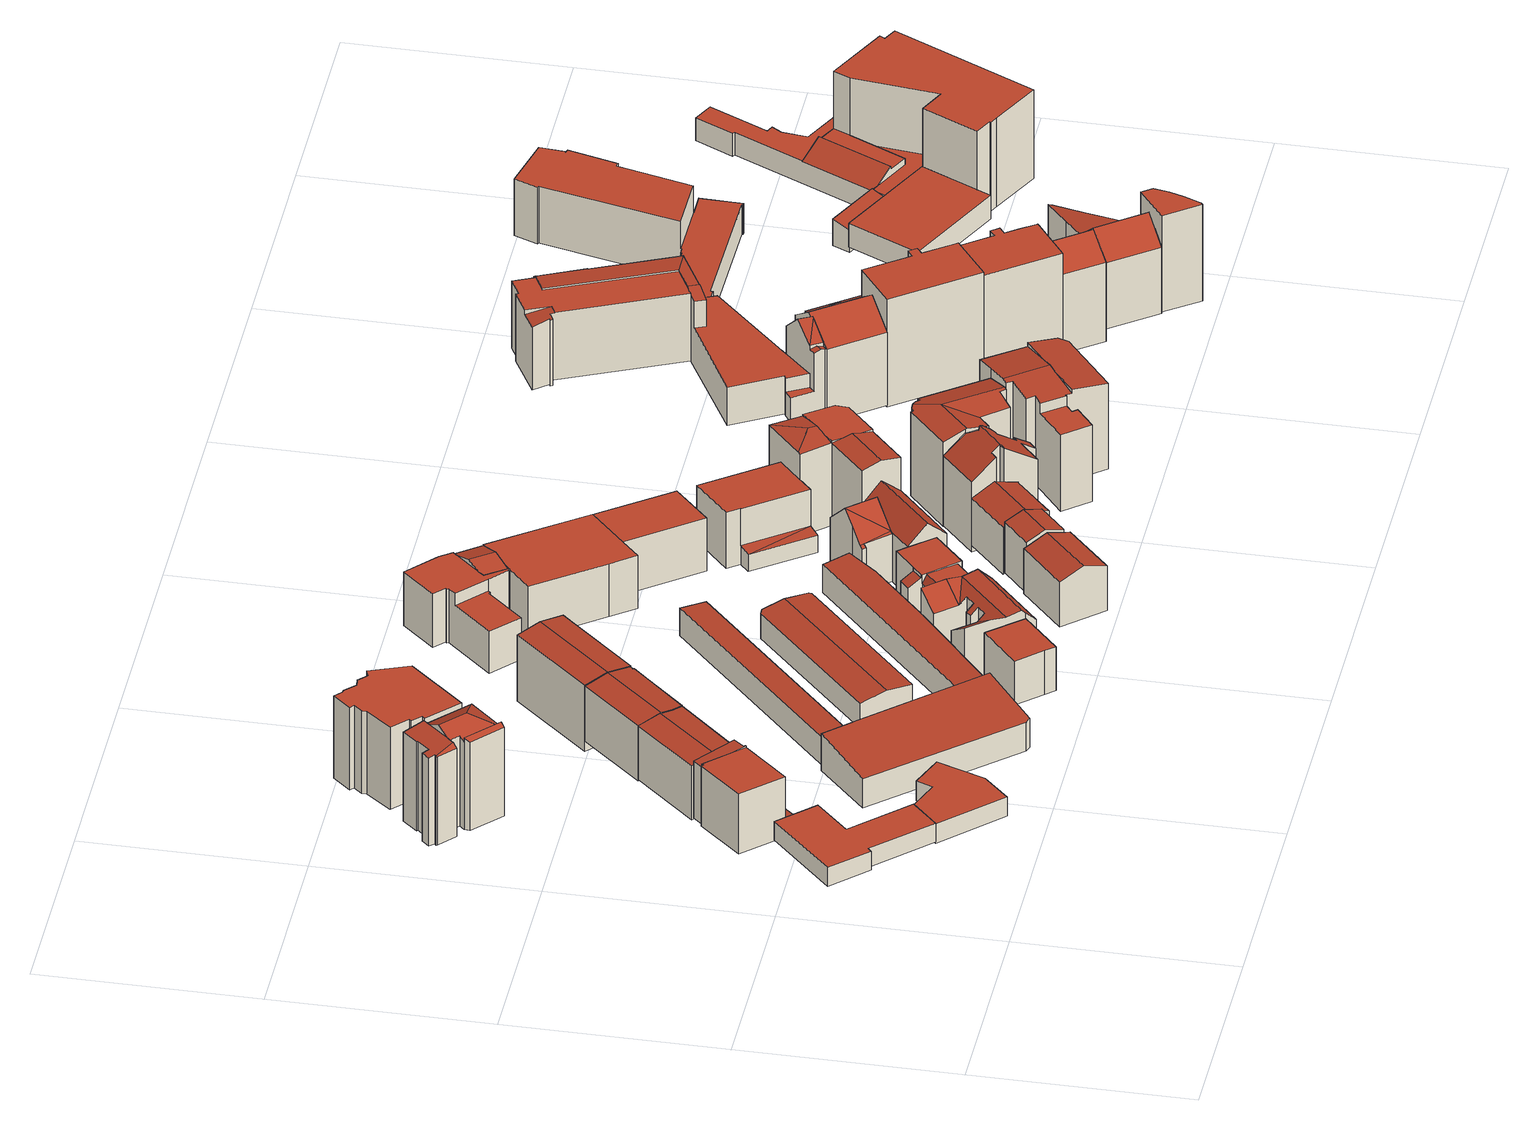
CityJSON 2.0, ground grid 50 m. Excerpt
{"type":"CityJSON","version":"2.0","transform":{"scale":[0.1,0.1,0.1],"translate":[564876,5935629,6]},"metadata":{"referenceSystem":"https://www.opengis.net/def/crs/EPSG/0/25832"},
"CityObjects":{
"building1":{"type":"Building","attributes":{"Gemeindeschluessel":"02000000","Geometrietyp2DReferenz":"3000","function":"51009_1610","roofType":"1000","measuredHeight":4.75},"geometry":[{"type":"MultiSurface","lod":"2","boundaries":[[[0,1,2,3]],[[3,2,4,5]],[[6,7,8,9]],[[10,11,12,13]],[[12,11,14,8,7,4,2,1]],[[0,3,5,6,9,15,10,13]],[[0,13,12,1]],[[10,15,14,11]],[[15,9,8,14]],[[6,5,4,7]]],"semantics":{"surfaces":[{"type":"WallSurface"},{"type":"RoofSurface"},{"type":"GroundSurface"}],"values":[0,0,0,0,1,2,0,0,0,0]}}]},
"building2":{"type":"Building","attributes":{"Gemeindeschluessel":"02000000","Geometrietyp2DReferenz":"3000","function":"31001_2130","roofType":"1000","measuredHeight":4.95,"storeysAboveGround":1},"geometry":[{"type":"MultiSurface","lod":"2","boundaries":[[[16,17,18,19]],[[20,21,22,23]],[[18,17,22,21,24,25,26]],[[16,19,27,28,29,20,23]],[[29,28,25,24]],[[16,23,22,17]],[[20,29,24,21]],[[27,19,18,26]],[[28,27,26,25]]],"semantics":{"surfaces":[{"type":"WallSurface"},{"type":"RoofSurface"},{"type":"GroundSurface"}],"values":[0,0,1,2,0,0,0,0,0]}}]},
"building3":{"type":"Building","attributes":{"Gemeindeschluessel":"02000000","Geometrietyp2DReferenz":"3000","function":"31001_1020","roofType":"1000","measuredHeight":15.68,"storeysAboveGround":5},"geometry":[{"type":"MultiSurface","lod":"2","boundaries":[[[30,31,32,33,34,35,36]],[[37,38,39,40]],[[41,38,37]],[[32,42,43,44,45,46,47]],[[39,48,49,50]],[[51,36,35,52]],[[52,35,34,53]],[[47,33,32]],[[50,40,39]],[[54,46,45,55]],[[55,45,44,56]],[[31,42,32]],[[57,51,52,53,54,55,56,58]],[[57,58,48,39,38,41]],[[58,56,44,43,49,48]],[[51,57,41,37,30,36]],[[37,40,50,49,43,42,31,30]],[[54,53,34,33,47,46]]],"semantics":{"surfaces":[{"type":"RoofSurface"},{"type":"WallSurface"},{"type":"GroundSurface"}],"values":[0,0,0,0,0,1,1,1,1,1,1,1,2,1,1,1,1,1]}}]},
"building4":{"type":"Building","attributes":{"Gemeindeschluessel":"02000000","Geometrietyp2DReferenz":"3000","function":"31001_1120","roofType":"3200","measuredHeight":24.93,"storeysAboveGround":5},"geometry":[{"type":"MultiSurface","lod":"2","boundaries":[[[59,60,61,62,63]],[[64,65,66,67,68,69,70,71]],[[72,73,74,75]],[[68,76,77,78,69]],[[67,76,68]],[[79,80,81,82]],[[83,84,85,86]],[[86,85,87,88]],[[88,87,89,90]],[[90,89,91,92]],[[77,93,78]],[[70,94,71]],[[95,60,59,96]],[[96,59,63,97]],[[98,65,64,99]],[[65,74,73,66]],[[100,101,98,99,102,95,96,97,79,82,83,86,88,90,92,103]],[[100,103,76,67,66,73,72]],[[101,100,72,75]],[[98,101,75,74,65]],[[70,69,78]],[[95,102,94,61,60]],[[102,99,64,71,94]],[[103,92,91,93,77,76]],[[79,97,63,62,80]],[[84,83,82,81]],[[84,81,80,62,61,94,70,78,93,91,89,87,85]]],"semantics":{"surfaces":[{"type":"RoofSurface"},{"type":"WallSurface"},{"type":"GroundSurface"}],"values":[0,0,0,0,0,1,1,1,1,1,1,1,1,1,1,1,2,1,1,1,1,1,1,1,1,1,0]}}]},
"building5":{"type":"Building","attributes":{"Gemeindeschluessel":"02000000","Geometrietyp2DReferenz":"3000","function":"31001_1120","roofType":"3100","measuredHeight":14.58,"storeysAboveGround":5},"geometry":[{"type":"MultiSurface","lod":"2","boundaries":[[[104,105,106,107,108]],[[109,108,107,110]],[[111,104,108,109]],[[112,113,114,115]],[[112,115,111,109,110,116,117]],[[113,112,117,118]],[[118,117,116,119]],[[111,115,114,105,104]],[[116,110,107,106,119]],[[118,119,106,105,114,113]]],"semantics":{"surfaces":[{"type":"RoofSurface"},{"type":"WallSurface"},{"type":"GroundSurface"}],"values":[0,1,1,1,2,1,1,1,1,0]}}]},
"building6":{"type":"Building","attributes":{"Gemeindeschluessel":"02000000","Geometrietyp2DReferenz":"3000","function":"31001_2010","roofType":"1000","measuredHeight":9.36,"storeysAboveGround":3},"geometry":[{"type":"MultiSurface","lod":"2","boundaries":[[[120,121,122,123]],[[123,122,124,125]],[[125,124,126,127]],[[128,129,130,126,124,122,121]],[[131,132,120,123,125,127,133]],[[133,127,126,130]],[[120,132,128,121]],[[132,131,129,128]],[[131,133,130,129]]],"semantics":{"surfaces":[{"type":"WallSurface"},{"type":"RoofSurface"},{"type":"GroundSurface"}],"values":[0,0,0,1,2,0,0,0,0]}}]},
"building7":{"type":"Building","attributes":{"Gemeindeschluessel":"02000000","Geometrietyp2DReferenz":"3000","function":"31001_1120","roofType":"1000","measuredHeight":20.97,"storeysAboveGround":5},"geometry":[{"type":"MultiSurface","lod":"2","boundaries":[[[134,135,136,137]],[[137,136,138,139]],[[139,138,140,141]],[[141,140,142,143]],[[144,145,146,147]],[[147,146,148,149]],[[149,148,150,151]],[[151,150,152,153]],[[154,155,156,157]],[[157,156,158,159]],[[159,158,160,161]],[[161,160,162,163]],[[163,162,164,165]],[[165,164,135,134]],[[143,142,166,167]],[[168,152,150,148,146,145,166,142,140,138,136,135,164,162,160,158,156,155]],[[144,147,149,151,153,169,154,157,159,161,163,165,134,137,139,141,143,167]],[[154,169,168,155]],[[169,153,152,168]],[[144,167,166,145]]],"semantics":{"surfaces":[{"type":"WallSurface"},{"type":"RoofSurface"},{"type":"GroundSurface"}],"values":[0,0,0,0,0,0,0,0,0,0,0,0,0,0,0,1,2,0,0,0]}}]},
"building8":{"type":"Building","attributes":{"Gemeindeschluessel":"02000000","Geometrietyp2DReferenz":"3000","function":"31001_1120","roofType":"3100","measuredHeight":15,"storeysAboveGround":5},"geometry":[{"type":"MultiSurface","lod":"2","boundaries":[[[170,171,172,173]],[[174,175,176,177]],[[178,179,180,181]],[[182,183,170,173,184,185,174,177,186]],[[181,180,183,182,187]],[[187,182,186,188]],[[186,177,176,179,178,188]],[[174,185,189,190,175]],[[171,170,183,180]],[[184,173,172,191,192]],[[189,185,184,192]],[[187,188,178,181]],[[191,172,171,180,179,176,175,190]],[[191,190,189,192]]],"semantics":{"surfaces":[{"type":"WallSurface"},{"type":"GroundSurface"},{"type":"RoofSurface"}],"values":[0,0,0,1,0,0,0,0,0,0,0,2,2,2]}}]},
"building9":{"type":"Building","attributes":{"Gemeindeschluessel":"02000000","Geometrietyp2DReferenz":"3000","function":"31001_2010","roofType":"1000","measuredHeight":7.05,"storeysAboveGround":2},"geometry":[{"type":"MultiSurface","lod":"2","boundaries":[[[125,193,194,195]],[[195,194,196,197]],[[127,198,193,125]],[[197,196,198,127]],[[197,127,125,195]],[[198,196,194,193]]],"semantics":{"surfaces":[{"type":"WallSurface"},{"type":"GroundSurface"},{"type":"RoofSurface"}],"values":[0,0,0,0,1,2]}}]},
"building10":{"type":"Building","attributes":{"Gemeindeschluessel":"02000000","Geometrietyp2DReferenz":"3000","function":"31001_1120","roofType":"1000","measuredHeight":11.25,"storeysAboveGround":2},"geometry":[{"type":"MultiSurface","lod":"2","boundaries":[[[199,200,201,202]],[[202,201,203,204]],[[204,203,205,206]],[[206,205,207,208]],[[200,199,208,207]],[[208,199,202,204,206]],[[200,207,205,203,201]]],"semantics":{"surfaces":[{"type":"WallSurface"},{"type":"GroundSurface"},{"type":"RoofSurface"}],"values":[0,0,0,0,0,1,2]}}]},
"building11":{"type":"Building","attributes":{"Gemeindeschluessel":"02000000","Geometrietyp2DReferenz":"3000","function":"31001_2310","roofType":"3100","measuredHeight":17.8,"storeysAboveGround":5},"geometry":[{"type":"MultiSurface","lod":"2","boundaries":[[[209,210,211,212,213,214]],[[215,209,214]],[[216,217,218,219,220]],[[213,221,222,214]],[[220,213,212,216]],[[223,211,210,224]],[[219,225,221,213,220]],[[226,218,217,227]],[[228,215,214,222,229,230,231]],[[228,231,232,226,227,223,224]],[[226,232,233,234,225,219,218]],[[228,224,210,209,215]],[[223,227,217,216,212,211]],[[233,232,231,230]],[[229,222,221,225,234]],[[229,234,233,230]]],"semantics":{"surfaces":[{"type":"RoofSurface"},{"type":"WallSurface"},{"type":"GroundSurface"}],"values":[0,0,0,1,1,1,1,1,1,2,1,1,1,1,0,0]}}]},
"building12":{"type":"Building","attributes":{"Gemeindeschluessel":"02000000","Geometrietyp2DReferenz":"3000","function":"31001_2010","roofType":"3100","measuredHeight":7.21,"storeysAboveGround":2},"geometry":[{"type":"MultiSurface","lod":"2","boundaries":[[[235,236,237,238,239]],[[240,241,242,236,235]],[[243,239,238,244]],[[244,238,237,245]],[[246,242,241,247]],[[247,241,240,248]],[[248,240,235,239,243]],[[245,237,236,242,246]],[[245,246,247,248,243,244]]],"semantics":{"surfaces":[{"type":"RoofSurface"},{"type":"WallSurface"},{"type":"GroundSurface"}],"values":[0,0,1,1,1,1,1,1,2]}}]},
"building13":{"type":"Building","attributes":{"Gemeindeschluessel":"02000000","Geometrietyp2DReferenz":"3000","function":"31001_1010","roofType":"3100","measuredHeight":14.69,"storeysAboveGround":4},"geometry":[{"type":"MultiSurface","lod":"2","boundaries":[[[249,250,251,252]],[[253,250,249]],[[254,255,256,257]],[[258,259,257,256]],[[260,252,251,261]],[[262,263,264,265]],[[266,255,254,267]],[[268,269,270,271]],[[271,270,272,273]],[[273,272,274,275]],[[265,264,276,253,249,252,260]],[[277,278,267,254,257,259,279,280]],[[262,265,260,261,281,268,271,273,275,282,266,267,278]],[[279,259,258,283,274,272,270,269,284,250,253]],[[280,279,253,276]],[[277,280,276,264,263]],[[281,261,251,250,284]],[[277,263,262,278]],[[266,282,283,258,256,255]],[[274,283,282,275]],[[284,269,268,281]]],"semantics":{"surfaces":[{"type":"RoofSurface"},{"type":"WallSurface"},{"type":"GroundSurface"}],"values":[0,0,0,0,1,1,1,1,1,1,1,1,2,0,0,0,1,1,1,1,1]}}]},
"building14":{"type":"Building","attributes":{"Gemeindeschluessel":"02000000","Geometrietyp2DReferenz":"3000","function":"31001_2010","roofType":"1000","measuredHeight":7.88,"storeysAboveGround":2},"geometry":[{"type":"MultiSurface","lod":"2","boundaries":[[[285,286,287,288]],[[288,287,289,290]],[[291,292,293,294]],[[294,293,286,285]],[[295,296,292,291]],[[290,289,296,295]],[[290,295,291,294,285,288]],[[296,289,287,286,293,292]]],"semantics":{"surfaces":[{"type":"WallSurface"},{"type":"GroundSurface"},{"type":"RoofSurface"}],"values":[0,0,0,0,0,0,1,2]}}]},
"building15":{"type":"Building","attributes":{"Gemeindeschluessel":"02000000","Geometrietyp2DReferenz":"3000","function":"31001_1010","roofType":"3100","measuredHeight":13.44,"storeysAboveGround":3},"geometry":[{"type":"MultiSurface","lod":"2","boundaries":[[[297,298,299,300]],[[301,302,303,304]],[[305,306,301,304,297,300]],[[307,298,297,304,303]],[[308,309,306,305,310]],[[310,305,300,299]],[[302,301,306,309]],[[310,299,298,307,308]],[[302,309,308,307,303]]],"semantics":{"surfaces":[{"type":"WallSurface"},{"type":"GroundSurface"},{"type":"RoofSurface"}],"values":[0,0,1,0,0,0,0,2,2]}}]},
"building16":{"type":"Building","attributes":{"Gemeindeschluessel":"02000000","Geometrietyp2DReferenz":"3000","function":"31001_1120","roofType":"1000","measuredHeight":11.49,"storeysAboveGround":2},"geometry":[{"type":"MultiSurface","lod":"2","boundaries":[[[311,312,313,314]],[[315,316,312,311]],[[317,318,319,320]],[[321,322,316,315]],[[323,320,319,324]],[[317,325,326,318]],[[327,328,329,330]],[[330,329,331,332]],[[333,334,335,323,324,336,327,330,332]],[[334,333,321,315,311,314]],[[337,322,321,333,332,331]],[[338,313,312,316,322,337]],[[328,327,336,326]],[[323,335,338,325,317,320]],[[336,324,319,318,326]],[[335,334,314,313,338]],[[328,326,325,338,337,331,329]]],"semantics":{"surfaces":[{"type":"RoofSurface"},{"type":"WallSurface"},{"type":"GroundSurface"}],"values":[0,0,0,0,1,1,1,1,2,1,1,1,1,1,1,1,0]}}]},
"building17":{"type":"Building","attributes":{"Gemeindeschluessel":"02000000","Geometrietyp2DReferenz":"3000","function":"31001_1120","roofType":"1000","measuredHeight":14.83,"storeysAboveGround":3},"geometry":[{"type":"MultiSurface","lod":"2","boundaries":[[[339,340,341,342,343,344]],[[345,341,340,346]],[[346,340,339,347]],[[347,339,344,348]],[[349,350,351,352]],[[352,351,353,354]],[[342,355,356,343]],[[357,358,359]],[[360,361,362]],[[362,361,363,364]],[[365,366,367,368]],[[368,367,369,370]],[[371,372,373,364,363,366,365]],[[374,345,346,347,348,349,352,354,375,376,377,371,365,368,370]],[[353,351,350,356,355,378,369,367,366,363,361,360,359,358,379,380,381]],[[372,371,377,379,358,357]],[[359,360,382]],[[380,379,377,376]],[[381,380,376,375]],[[369,378,374,370]],[[353,381,375,354]],[[345,374,378,355,342,341]],[[349,348,344,343,356,350]],[[373,372,357,359,382]],[[373,382,360,362,364]]],"semantics":{"surfaces":[{"type":"RoofSurface"},{"type":"WallSurface"},{"type":"GroundSurface"}],"values":[0,1,1,1,1,1,1,1,1,1,1,1,1,2,0,1,1,1,1,1,1,1,1,0,0]}}]},
"building18":{"type":"Building","attributes":{"Gemeindeschluessel":"02000000","Geometrietyp2DReferenz":"3000","function":"31001_1010","roofType":"3100","measuredHeight":14.39,"storeysAboveGround":3},"geometry":[{"type":"MultiSurface","lod":"2","boundaries":[[[383,384,385,386]],[[387,388,384,383]],[[389,386,385,390]],[[391,388,387,392]],[[392,387,383,386,389]],[[390,385,384,388,391]],[[390,391,392,389]]],"semantics":{"surfaces":[{"type":"RoofSurface"},{"type":"WallSurface"},{"type":"GroundSurface"}],"values":[0,0,1,1,1,1,2]}}]},
"building19":{"type":"Building","attributes":{"Gemeindeschluessel":"02000000","Geometrietyp2DReferenz":"3000","function":"31001_2010","roofType":"1000","measuredHeight":13.44,"storeysAboveGround":4},"geometry":[{"type":"MultiSurface","lod":"2","boundaries":[[[393,394,395,396,397,398,399]],[[400,401,402,403,404,405,406]],[[406,405,394,393]],[[405,404,395,394]],[[404,403,396,395]],[[403,402,397,396]],[[402,401,398,397]],[[401,400,399,398]],[[400,406,393,399]]],"semantics":{"surfaces":[{"type":"GroundSurface"},{"type":"RoofSurface"},{"type":"WallSurface"}],"values":[0,1,2,2,2,2,2,2,2]}}]},
"building20":{"type":"Building","attributes":{"Gemeindeschluessel":"02000000","Geometrietyp2DReferenz":"3000","function":"31001_1010","roofType":"3100","measuredHeight":14.21,"storeysAboveGround":3},"geometry":[{"type":"MultiSurface","lod":"2","boundaries":[[[407,408,409,410,411]],[[412,413,414,409,408]],[[415,411,410,416]],[[417,407,411,415]],[[418,414,413,419]],[[419,413,412,420]],[[416,410,409,414,418]],[[420,412,408,407,417]],[[420,417,415,416,418,419]]],"semantics":{"surfaces":[{"type":"RoofSurface"},{"type":"WallSurface"},{"type":"GroundSurface"}],"values":[0,0,1,1,1,1,1,1,2]}}]},
"building21":{"type":"Building","attributes":{"Gemeindeschluessel":"02000000","Geometrietyp2DReferenz":"3000","function":"31001_2010","roofType":"1000","measuredHeight":13.59,"storeysAboveGround":4},"geometry":[{"type":"MultiSurface","lod":"2","boundaries":[[[421,401,422,423]],[[423,422,424,425]],[[425,424,400,426]],[[401,421,426,400]],[[426,421,423,425]],[[401,400,424,422]]],"semantics":{"surfaces":[{"type":"WallSurface"},{"type":"GroundSurface"},{"type":"RoofSurface"}],"values":[0,0,0,0,1,2]}}]},
"building22":{"type":"Building","attributes":{"Gemeindeschluessel":"02000000","Geometrietyp2DReferenz":"3000","function":"31001_1120","roofType":"3100","measuredHeight":22.14,"storeysAboveGround":4},"geometry":[{"type":"MultiSurface","lod":"2","boundaries":[[[427,428,429,430]],[[427,431,432,428]],[[431,433,432]],[[433,434,435,432]],[[433,436,434]],[[437,438,439,440,441]],[[442,443,444,438,437]],[[445,446,447]],[[444,448,449,450,451,452,453,454,455,439]],[[456,452,457,447,446]],[[458,459,460,461]],[[459,462,427]],[[433,463,436]],[[464,454,453]],[[452,451,457]],[[465,450,449,466]],[[443,448,444]],[[439,455,440]],[[467,468,469,470]],[[471,429,428,432,435,472]],[[466,449,448,443,442,473,474,475]],[[476,458,461,467,470,471,472,477,478,479,480,465,466,475]],[[481,482,483,463,433,427,462,329]],[[481,329,476,475,474]],[[477,472,435,434,436,463,483]],[[445,447,480,479,484]],[[479,478,440,455,454,464,484]],[[465,480,447,457,451,450]],[[453,452,456]],[[482,473,442,437,441,483]],[[444,439,438]],[[478,477,483,441,440]],[[329,462,459,458,476]],[[427,433,431]],[[468,467,461,460]],[[471,470,469,430,429]],[[445,484,464,453,456,446]],[[481,474,473,482]],[[468,460,459,427,430,469]]],"semantics":{"surfaces":[{"type":"RoofSurface"},{"type":"WallSurface"},{"type":"GroundSurface"}],"values":[0,0,0,0,0,0,0,0,0,0,1,1,1,1,1,1,1,1,1,1,1,2,0,1,1,1,1,1,1,1,1,1,1,1,1,1,0,0,0]}}]},
"building23":{"type":"Building","attributes":{"Gemeindeschluessel":"02000000","Geometrietyp2DReferenz":"3000","function":"31001_2010","roofType":"1000","measuredHeight":14.28,"storeysAboveGround":4},"geometry":[{"type":"MultiSurface","lod":"2","boundaries":[[[485,486,487,488]],[[489,486,485]],[[490,491,492,493]],[[486,494,495,487]],[[496,497,498,490,493,499]],[[494,486,489,496,499,500]],[[491,490,498,501]],[[500,499,493,492]],[[497,496,489,485,488]],[[498,497,488,487,495,501]],[[500,492,491,501,495,494]]],"semantics":{"surfaces":[{"type":"RoofSurface"},{"type":"WallSurface"},{"type":"GroundSurface"}],"values":[0,0,1,1,2,1,1,1,1,1,0]}}]},
"building24":{"type":"Building","attributes":{"Gemeindeschluessel":"02000000","Geometrietyp2DReferenz":"3000","function":"31001_1010","roofType":"3100","measuredHeight":23.5,"storeysAboveGround":4},"geometry":[{"type":"MultiSurface","lod":"2","boundaries":[[[502,503,504,505]],[[505,504,506,507]],[[507,506,508,509]],[[509,508,510,511]],[[512,513,514,515]],[[515,514,516,517]],[[517,516,518,519]],[[519,518,520,521]],[[522,523,524,525]],[[526,527,528,529]],[[529,528,530,531]],[[531,530,532,533]],[[533,532,534,535]],[[535,534,536,537]],[[538,539,540,541]],[[541,540,542,543]],[[543,542,544,545]],[[545,544,546,547]],[[547,546,548,549]],[[549,548,550,551]],[[551,550,552,553]],[[553,552,554,555]],[[555,554,556,557]],[[558,559,560,561]],[[561,560,562,563]],[[522,525,502,505,507,509,511,526,529,531,533,535,537,538,541,543,545,547,549,551,553,555,557,512,515,517,519,521,558,561,563]],[[524,523,562,560,559,520,518,516,514,513,556,554,552,550,548,546,544,542,540,539,564,565]],[[524,565,503,502,525]],[[538,537,536,564,539]],[[562,523,522,563]],[[520,559,558,521]],[[556,513,512,557]],[[527,526,511,510]],[[527,510,508,506,504,503,565,564,536,534,532,530,528]]],"semantics":{"surfaces":[{"type":"WallSurface"},{"type":"GroundSurface"},{"type":"RoofSurface"}],"values":[0,0,0,0,0,0,0,0,0,0,0,0,0,0,0,0,0,0,0,0,0,0,0,0,0,1,2,0,0,0,0,0,0,2]}}]},
"building25":{"type":"Building","attributes":{"Gemeindeschluessel":"02000000","Geometrietyp2DReferenz":"3000","function":"31001_2310","roofType":"3100","measuredHeight":22.92,"storeysAboveGround":5},"geometry":[{"type":"MultiSurface","lod":"2","boundaries":[[[566,567,568,569]],[[570,571,572,573]],[[573,572,574,575]],[[575,574,576,577]],[[578,579,580,581]],[[581,580,582,583]],[[584,585,586,587]],[[587,586,588,589]],[[578,581,583,590,591,566,569,570,573,575,577,584,587,589,592]],[[593,590,583,582]],[[594,592,589,588]],[[578,592,594,595,579]],[[596,591,590,593]],[[584,577,576,585]],[[566,591,596,597,567]],[[571,570,569,568]],[[595,594,588,586,585,576,598]],[[595,598,593,582,580,579]],[[597,596,593,598]],[[597,598,576,574,572,571,568,567]]],"semantics":{"surfaces":[{"type":"WallSurface"},{"type":"GroundSurface"},{"type":"RoofSurface"}],"values":[0,0,0,0,0,0,0,0,1,0,0,0,0,0,0,0,2,2,2,2]}}]},
"building26":{"type":"Building","attributes":{"Gemeindeschluessel":"02000000","Geometrietyp2DReferenz":"3000","function":"31001_1120","roofType":"3100","measuredHeight":23.45,"storeysAboveGround":5},"geometry":[{"type":"MultiSurface","lod":"2","boundaries":[[[599,600,601,602,603,604,605,606]],[[607,608,609,610]],[[611,612,613,614]],[[614,613,615,616]],[[617,618,619,620]],[[621,600,599]],[[606,605,622]],[[623,604,603,624]],[[624,603,602,625]],[[625,602,601,626]],[[627,628,629,630]],[[610,609,631,632]],[[633,607,610,632,634,611,614,616,635,627,630,623,624,625,626]],[[622,605,604,623,630,629]],[[627,635,636,637,628]],[[633,626,601,600,621,638]],[[599,606,639]],[[636,635,616,615]],[[640,634,632,631]],[[607,633,638,618,617,608]],[[611,634,640,620,619,612]],[[639,606,622,629,628,637]],[[639,637,636,615,613,612,619,618,638,621,599]],[[640,631,609,608,617,620]]],"semantics":{"surfaces":[{"type":"RoofSurface"},{"type":"WallSurface"},{"type":"GroundSurface"}],"values":[0,1,1,1,1,1,1,1,1,1,1,1,2,1,1,1,1,1,1,1,1,0,0,0]}}]},
"building27":{"type":"Building","attributes":{"Gemeindeschluessel":"02000000","Geometrietyp2DReferenz":"3000","function":"31001_1120","roofType":"3100","measuredHeight":23.94,"storeysAboveGround":4},"geometry":[{"type":"MultiSurface","lod":"2","boundaries":[[[641,642,643,644]],[[645,646,647,648]],[[649,650,651,652]],[[652,651,653,654]],[[654,653,655,656]],[[641,644,645,648,649,652,654,656,657]],[[642,641,657,658,659]],[[658,657,656,655]],[[650,649,648,647]],[[645,644,643,660,646]],[[659,658,655,653,651,650,647,646,660]],[[659,660,643,642]]],"semantics":{"surfaces":[{"type":"WallSurface"},{"type":"GroundSurface"},{"type":"RoofSurface"}],"values":[0,0,0,0,0,1,0,0,0,0,2,2]}}]},
"building28":{"type":"Building","attributes":{"Gemeindeschluessel":"02000000","Geometrietyp2DReferenz":"3000","function":"31001_1120","roofType":"1000","measuredHeight":27.45,"storeysAboveGround":7},"geometry":[{"type":"MultiSurface","lod":"2","boundaries":[[[661,662,663,664,665,666,667,668,669,670]],[[671,672,673,674,675,676,677,678,679,680]],[[671,670,669,672]],[[672,669,668,673]],[[673,668,667,674]],[[674,667,666,675]],[[675,666,665,676]],[[676,665,664,677]],[[677,664,663,678]],[[678,663,662,679]],[[679,662,661,680]],[[680,661,670,671]]],"semantics":{"surfaces":[{"type":"RoofSurface"},{"type":"GroundSurface"},{"type":"WallSurface"}],"values":[0,1,2,2,2,2,2,2,2,2,2,2]}}]},
"building29":{"type":"Building","attributes":{"Gemeindeschluessel":"02000000","Geometrietyp2DReferenz":"3000","function":"31001_3020","roofType":"1000","measuredHeight":21.2,"storeysAboveGround":4},"geometry":[{"type":"MultiSurface","lod":"2","boundaries":[[[681,682,683,684]],[[685,686,687,682,681]],[[688,689,690,691]],[[692,693,694,690]],[[689,692,690]],[[695,696,697,698,699,700,701]],[[702,703,704,705]],[[706,707,708,709]],[[710,711,712,713,714]],[[715,716,717,718]],[[707,719,720,708]],[[721,720,722,723]],[[724,725,726,727]],[[727,726,728,729]],[[729,728,730,731]],[[732,686,685,733]],[[713,734,735,714]],[[736,737,738,739]],[[740,741,737,736]],[[714,735,694,693,710]],[[699,742,700]],[[743,744,745,746]],[[746,745,747,748]],[[748,747,749,750]],[[750,749,751,752]],[[753,754,755]],[[705,756,757,702]],[[697,696,758]],[[759,695,701,760]],[[761,704,703,762]],[[697,763,698]],[[718,764,765,715]],[[766,765,767,768]],[[768,767,769,770]],[[771,712,711,772]],[[722,720,719,735,734,773,769,767,765,764,759,760,774]],[[775,700,742,741,740,725,724]],[[776,717,716,777,778,779]],[[733,685,681,684,706,709,780]],[[772,711,710,693,692,689,688,781,687,686,732]],[[782,753,755,751,749,747,745,744,738,737,741,742,699]],[[766,768,770,783,771,772,732,733,780,721,723,784,775,724,727,729,731,785,743,746,748,750,752,786,761,762,778,777]],[[787,776,779,757,756,755,754]],[[775,784,774,760,701,700]],[[739,738,744,743,785,788]],[[735,719,707,706,684,683,691,690,694]],[[783,770,769,773]],[[758,696,695,759,764,718,717,776]],[[766,777,716,715,765]],[[782,699,698,763,787]],[[787,754,753,782]],[[778,762,703,702,757,779]],[[761,786,756,705,704]],[[786,752,751,755,756]],[[771,783,773,734,713,712]],[[691,683,682,687,781]],[[788,785,731,730]],[[721,780,709,708,720]],[[784,723,722,774]],[[758,776,787,763,697]],[[691,781,688]],[[788,730,728,726,725,740,736,739]]],"semantics":{"surfaces":[{"type":"RoofSurface"},{"type":"WallSurface"},{"type":"GroundSurface"}],"values":[0,0,0,0,0,0,0,0,0,0,1,1,1,1,1,1,1,1,1,1,1,1,1,1,1,1,1,1,1,1,1,1,1,1,1,0,1,1,1,1,0,2,0,1,1,1,1,1,1,1,1,1,1,1,1,1,1,1,1,0,0,0]}}]},
"building30":{"type":"Building","attributes":{"Gemeindeschluessel":"02000000","Geometrietyp2DReferenz":"3000","function":"31001_1120","roofType":"1000","measuredHeight":26.44,"storeysAboveGround":7},"geometry":[{"type":"MultiSurface","lod":"2","boundaries":[[[789,790,791,792,793,794,795,796,797,798,799,800]],[[801,802,803,804,805,806,807,808,809,810,811,812]],[[801,800,799,802]],[[802,799,798,803]],[[803,798,797,804]],[[804,797,796,805]],[[805,796,795,806]],[[806,795,794,807]],[[807,794,793,808]],[[808,793,792,809]],[[809,792,791,810]],[[810,791,790,811]],[[811,790,789,812]],[[801,812,789,800]]],"semantics":{"surfaces":[{"type":"RoofSurface"},{"type":"GroundSurface"},{"type":"WallSurface"}],"values":[0,1,2,2,2,2,2,2,2,2,2,2,2,2]}}]},
"building31":{"type":"Building","attributes":{"Gemeindeschluessel":"02000000","Geometrietyp2DReferenz":"3000","function":"31001_1120","roofType":"3100","measuredHeight":24.89,"storeysAboveGround":5},"geometry":[{"type":"MultiSurface","lod":"2","boundaries":[[[813,814,815,816,817]],[[818,816,815,819]],[[819,815,814,820]],[[821,822,818,819,820]],[[817,816,818,822,823]],[[821,820,814,813,824]],[[823,822,821,824]],[[823,824,813,817]]],"semantics":{"surfaces":[{"type":"RoofSurface"},{"type":"WallSurface"},{"type":"GroundSurface"}],"values":[0,1,1,2,1,1,1,0]}}]},
"building32":{"type":"Building","attributes":{"Gemeindeschluessel":"02000000","Geometrietyp2DReferenz":"3000","function":"31001_2050","roofType":"1000","measuredHeight":10.3,"storeysAboveGround":1},"geometry":[{"type":"MultiSurface","lod":"2","boundaries":[[[825,826,827,828,829,830,831,832,833,834,835,836,837,838]],[[839,840,841,842,678,677,676,675,674,673,843,844,845,846]],[[843,838,837,844]],[[844,837,836,845]],[[845,836,835,846]],[[839,834,833,840]],[[840,833,832,841]],[[841,832,831,842]],[[842,831,830,678]],[[678,830,829,677]],[[677,829,828,676]],[[676,828,827,675]],[[675,827,826,674]],[[674,826,825,673]],[[843,673,825,838]],[[839,846,835,834]]],"semantics":{"surfaces":[{"type":"RoofSurface"},{"type":"GroundSurface"},{"type":"WallSurface"}],"values":[0,1,2,2,2,2,2,2,2,2,2,2,2,2,2,2]}}]},
"building33":{"type":"Building","attributes":{"Gemeindeschluessel":"02000000","Geometrietyp2DReferenz":"3000","function":"31001_1120","roofType":"3100","measuredHeight":22.08,"storeysAboveGround":5},"geometry":[{"type":"MultiSurface","lod":"2","boundaries":[[[847,848,849,850]],[[851,848,847,852]],[[853,854,851,852]],[[855,853,852,847,850]],[[856,854,853,855]],[[851,854,856,849,848]],[[856,855,850,849]]],"semantics":{"surfaces":[{"type":"RoofSurface"},{"type":"WallSurface"},{"type":"GroundSurface"}],"values":[0,1,2,1,1,1,0]}}]},
"building34":{"type":"Building","attributes":{"Gemeindeschluessel":"02000000","Geometrietyp2DReferenz":"3000","function":"31001_1120","roofType":"1000","measuredHeight":24.56,"storeysAboveGround":5},"geometry":[{"type":"MultiSurface","lod":"2","boundaries":[[[857,858,859,860,861,862,863,864]],[[865,866,867,868,869,870,871,872]],[[870,859,858,871]],[[871,858,857,872]],[[865,864,863,866]],[[866,863,862,867]],[[867,862,861,868]],[[868,861,860,869]],[[869,860,859,870]],[[865,872,857,864]]],"semantics":{"surfaces":[{"type":"RoofSurface"},{"type":"GroundSurface"},{"type":"WallSurface"}],"values":[0,1,2,2,2,2,2,2,2,2]}}]},
"building35":{"type":"Building","attributes":{"Gemeindeschluessel":"02000000","Geometrietyp2DReferenz":"3000","function":"31001_2140","roofType":"1000","measuredHeight":9.6,"storeysAboveGround":1},"geometry":[{"type":"MultiSurface","lod":"2","boundaries":[[[873,874,875,876,877]],[[875,878,876]],[[879,877,876]],[[880,874,873,881]],[[882,883,884,885]],[[886,880,881,887,882,885]],[[887,881,873,877,879,888]],[[880,886,878,875,874]],[[878,886,885,884]],[[883,882,887,888]],[[883,888,879,876,878,884]]],"semantics":{"surfaces":[{"type":"RoofSurface"},{"type":"WallSurface"},{"type":"GroundSurface"}],"values":[0,1,1,1,1,2,1,1,1,1,0]}}]},
"building36":{"type":"Building","attributes":{"Gemeindeschluessel":"02000000","Geometrietyp2DReferenz":"3000","function":"31001_2140","roofType":"1000","measuredHeight":16.68,"storeysAboveGround":1},"geometry":[{"type":"MultiSurface","lod":"2","boundaries":[[[889,890,891,892,893,894,895,896,897]],[[898,899,894,893]],[[900,892,891,901]],[[901,891,890,902]],[[902,890,889,903]],[[904,897,896,905]],[[905,896,895,906]],[[907,899,898,908]],[[908,898,893,892,900]],[[906,895,894,899,907]],[[903,889,897,904]],[[903,904,905,906,907,908,900,901,902]]],"semantics":{"surfaces":[{"type":"RoofSurface"},{"type":"WallSurface"},{"type":"GroundSurface"}],"values":[0,0,1,1,1,1,1,1,1,1,1,2]}}]},
"building37":{"type":"Building","attributes":{"Gemeindeschluessel":"02000000","Geometrietyp2DReferenz":"3000","function":"31001_2140","roofType":"1000","measuredHeight":2.87,"storeysAboveGround":1},"geometry":[{"type":"MultiSurface","lod":"2","boundaries":[[[909,910,911,912]],[[912,911,913,914]],[[914,913,915,916]],[[916,915,917,918]],[[919,920,921,922]],[[922,921,923,924]],[[924,923,910,909]],[[925,926,927,928]],[[928,927,929,930]],[[931,932,933,934]],[[934,933,935,936]],[[936,935,937,938]],[[939,937,935,933,932,929,927,926,917,915,913,911,910,923,921,920]],[[940,919,922,924,909,912,914,916,918,925,928,930,931,934,936,938]],[[940,938,937,939]],[[931,930,929,932]],[[919,940,939,920]],[[925,918,917,926]]],"semantics":{"surfaces":[{"type":"WallSurface"},{"type":"RoofSurface"},{"type":"GroundSurface"}],"values":[0,0,0,0,0,0,0,0,0,0,0,0,1,2,0,0,0,0]}}]},
"building38":{"type":"Building","attributes":{"Gemeindeschluessel":"02000000","Geometrietyp2DReferenz":"3000","function":"31001_3020","roofType":"1000","measuredHeight":14.47,"storeysAboveGround":4},"geometry":[{"type":"MultiSurface","lod":"2","boundaries":[[[941,942,943,944]],[[945,946,947,948]],[[949,950,951,952]],[[952,951,953,954]],[[954,953,955,956]],[[957,958,959,960]],[[960,959,961,962]],[[963,964,965,966]],[[966,965,967,968]],[[969,970,971,972]],[[973,974,975,976]],[[977,978,979,980]],[[943,981,982,944]],[[983,984,985,986]],[[941,948,947,942]],[[987,946,945,988]],[[989,990,991,992]],[[992,991,993,994]],[[994,993,995,996]],[[997,982,981,979,978,985,984,975,974,971,970]],[[968,967,972,971,974,973]],[[998,997,970,969,999,1000]],[[990,989,1000,999]],[[996,995,950,949]],[[998,1000,989,992,994,996,949,952,954,956,1001,957,960,962,963,966,968,973,976,983,986,977,980,987,988]],[[961,959,958,1002,955,953,951,950,995,993,991,990,999,969,972,967,965,964]],[[961,964,963,962]],[[987,980,979,981,943,942,947,946]],[[998,988,945,948,941,944,982,997]],[[977,986,985,978]],[[983,976,975,984]],[[1002,958,957,1001]],[[955,1002,1001,956]]],"semantics":{"surfaces":[{"type":"RoofSurface"},{"type":"WallSurface"},{"type":"GroundSurface"}],"values":[0,0,1,1,1,1,1,1,1,1,1,1,1,1,1,1,1,1,1,0,1,1,1,1,2,0,1,1,1,1,1,1,1]}}]},
"building39":{"type":"Building","attributes":{"Gemeindeschluessel":"02000000","Geometrietyp2DReferenz":"3000","function":"31001_3020","roofType":"1000","measuredHeight":6.09,"storeysAboveGround":1},"geometry":[{"type":"MultiSurface","lod":"2","boundaries":[[[1003,1004,1005,1006,1007]],[[1008,1009,1010,1011,1012]],[[1009,1006,1005,1010]],[[1010,1005,1004,1011]],[[1011,1004,1003,1012]],[[1008,1007,1006,1009]],[[1008,1012,1003,1007]]],"semantics":{"surfaces":[{"type":"RoofSurface"},{"type":"GroundSurface"},{"type":"WallSurface"}],"values":[0,1,2,2,2,2,2]}}]},
"building40":{"type":"Building","attributes":{"Gemeindeschluessel":"02000000","Geometrietyp2DReferenz":"3000","function":"31001_3020","roofType":"1000","measuredHeight":22.62,"storeysAboveGround":6},"geometry":[{"type":"MultiSurface","lod":"2","boundaries":[[[1013,1014,1015,1016,1017]],[[1018,1019,1020,1021,1022,1023]],[[1024,1017,1016,1025]],[[1026,1015,1014]],[[1013,1027,1014]],[[1023,1028,1018]],[[1029,1020,1019,1030]],[[1031,1032,1033,1034]],[[1035,1036,1037,1038]],[[1038,1037,1039,1040]],[[1040,1039,1041,1042]],[[1043,1044,1045,1046]],[[1021,1047,1022]],[[1048,1049,1050,1051]],[[1051,1050,1052,1053]],[[1044,1054,1055,1056]],[[1057,1058,1059,1060]],[[1061,1062,1063,1064]],[[1064,1063,1065,1066]],[[1066,1065,1067,1068]],[[1068,1067,1069,1070]],[[1071,1031,1034,1043,1046,1018,1028,1026,1014,1027]],[[1072,1059,1058,1073,1055,1054,1033,1032,1041,1039,1037,1036]],[[1074,1071,1027,1013,1017,1024]],[[1049,1048,1075,1028,1023,1022,1047]],[[1056,1055,1073,1069,1021,1020,1029]],[[1076,1077,1078,1079,1080,1052,1050,1049,1047,1021,1069,1067,1065,1063,1062]],[[1057,1060,1081,1035,1038,1040,1042,1074,1024,1025,1075,1048,1051,1053,1082,1083,1084,1085,1086,1061,1064,1066,1068,1070]],[[1084,1083,1079,1078]],[[1081,1060,1059,1072]],[[1061,1086,1076,1062]],[[1085,1084,1078,1077]],[[1057,1070,1069,1073,1058]],[[1033,1054,1044,1043,1034]],[[1086,1085,1077,1076]],[[1083,1082,1080,1079]],[[1082,1053,1052,1080]],[[1035,1081,1072,1036]],[[1074,1042,1041,1032,1031,1071]],[[1018,1046,1045,1030,1019]],[[1075,1025,1016,1015,1026,1028]],[[1056,1029,1030,1045,1044]]],"semantics":{"surfaces":[{"type":"RoofSurface"},{"type":"WallSurface"},{"type":"GroundSurface"}],"values":[0,0,1,1,1,1,1,1,1,1,1,1,1,1,1,1,1,1,1,1,1,0,0,1,1,1,0,2,1,1,1,1,1,1,1,1,1,1,1,1,1,0]}}]}
},
"vertices":[
[95,320,93],[95,320,141],[86,312,141],[86,312,93],[10,391,141],[10,391,93],[157,533,93],[157,533,141],[233,454,141],[233,454,93],[274,257,93],[274,257,141],[213,198,141],[213,198,93],[156,379,141],[156,379,93],
[398,127,90],[398,127,139],[339,69,139],[339,69,90],[361,268,90],[361,268,139],[439,239,139],[439,239,90],[346,230,139],[274,257,139],[213,198,139],[213,198,90],[274,257,90],[346,230,90],
[182,514,240],[274,615,240],[251,639,240],[196,695,240],[193,691,240],[189,695,240],[102,598,240],[182,514,130],[294,591,121],[295,592,121],[274,615,130],[205,490,121],[274,615,243],[276,618,243],[274,620,242],[294,644,242],[216,716,232],[196,695,232],[299,597,121],[276,618,121],[274,615,121],[102,598,86],[189,695,86],[193,691,86],[216,716,86],[294,644,86],[274,620,86],[205,490,86],[299,597,86],
[29,1228,303],[67,1195,303],[75,1204,312],[29,1232,305],[27,1231,303],[106,1196,309],[96,1185,301],[168,1119,301],[168,1120,301],[165,1192,328],[110,1242,328],[90,1220,312],[85,1215,309],[160,1111,304],[168,1119,312],[96,1185,312],[94,1171,303],[237,1195,301],[144,1280,301],[129,1264,312],[32,1236,78],[32,1236,305],[21,1246,303],[21,1246,78],[37,1263,78],[37,1263,303],[49,1252,305],[49,1252,78],[75,1280,305],[75,1280,78],[72,1282,305],[72,1282,78],[103,1316,305],[103,1316,78],[144,1280,312],[85,1215,312],[67,1195,78],[29,1228,78],[27,1231,78],[96,1185,78],[106,1196,78],[160,1111,78],[94,1171,78],[85,1215,78],[237,1195,78],
[216,716,221],[255,680,229],[379,819,229],[337,858,221],[212,720,221],[212,720,83],[337,858,83],[216,716,83],[304,650,83],[304,650,221],[294,644,221],[294,644,83],[403,797,83],[427,781,83],[427,781,220],[403,797,224],
[327,376,80],[327,376,154],[447,487,174],[447,487,80],[455,479,174],[455,479,80],[501,430,174],[501,430,80],[597,77,153],[612,72,154],[733,181,174],[612,72,80],[597,77,80],[733,181,80],
[143,1352,75],[143,1352,285],[191,1411,285],[191,1411,75],[191,1422,285],[191,1422,75],[208,1441,285],[208,1441,75],[198,1449,285],[198,1449,75],[253,1474,75],[253,1474,285],[259,1474,285],[259,1474,75],[284,1450,285],[284,1450,75],[302,1452,285],[302,1452,75],[323,1433,285],[323,1433,75],[375,1349,75],[375,1349,285],[260,1221,285],[260,1221,75],[189,1287,285],[189,1287,75],[195,1293,285],[195,1293,75],[174,1313,285],[174,1313,75],[179,1318,285],[179,1318,75],[235,1490,285],[235,1490,75],[339,1439,285],[339,1439,75],
[427,781,80],[427,781,221],[403,797,225],[403,797,80],[549,915,80],[549,915,221],[542,908,221],[542,908,80],[544,906,94],[544,906,220],[510,869,220],[510,869,94],[554,828,80],[510,869,80],[337,858,80],[461,996,80],[588,865,80],[554,828,94],[588,865,94],[461,996,220],[506,955,230],[381,817,230],[337,858,220],
[455,479,150],[881,872,150],[881,872,80],[925,824,143],[925,824,80],[501,430,142],
[857,216,76],[857,216,188],[924,140,188],[924,140,76],[833,58,188],[833,58,76],[815,79,188],[815,79,76],[765,133,188],[765,133,76],
[707,1041,107],[709,1044,107],[686,1064,115],[687,1065,115],[686,1065,115],[550,914,115],[571,894,107],[687,1065,106],[696,1075,106],[708,1088,106],[708,1089,106],[686,1065,106],[686,1065,222],[550,914,222],[686,1064,53],[709,1044,53],[708,1089,222],[708,1088,53],[696,1075,53],[571,894,53],[506,955,231],[461,996,222],[461,996,53],[618,1170,53],[618,1170,222],[663,1129,231],
[661,388,151],[954,662,151],[916,703,144],[903,703,143],[616,436,143],[705,341,143],[995,611,143],[996,618,143],[616,436,79],[903,703,79],[916,703,79],[996,618,79],[995,611,79],[705,341,79],
[867,204,215],[908,241,177],[865,288,178],[826,252,215],[892,176,208],[956,370,215],[919,336,178],[961,290,177],[998,324,215],[961,289,177],[1023,296,208],[826,252,68],[865,288,68],[941,121,68],[941,121,177],[924,140,202],[924,140,68],[919,336,68],[956,370,68],[939,245,68],[939,245,192],[927,258,177],[927,258,68],[940,270,177],[940,270,68],[952,257,192],[952,257,68],[918,147,212],[1073,241,177],[1073,241,68],[1024,296,208],[1050,267,212],[920,227,68],[973,276,68],[973,276,192],[920,227,192],
[690,228,71],[690,228,143],[1105,609,143],[1105,609,71],[1149,560,149],[1149,560,71],[956,370,71],[956,370,150],[733,181,149],[733,181,71],[1090,492,71],[1090,492,150],
[1248,106,78],[1248,106,193],[1145,11,192],[1145,11,78],[1171,191,78],[1171,191,192],[1175,187,194],[1175,187,78],[1141,7,78],[1062,93,78],[1210,148,213],[1101,50,213],[1062,93,192],[1141,7,192],
[997,325,183],[1054,376,183],[1046,385,163],[989,334,164],[1048,269,182],[1104,320,182],[1045,387,177],[1069,408,177],[1048,431,162],[1024,410,162],[1055,261,161],[1112,312,161],[1024,410,70],[1048,431,70],[1045,387,185],[1069,408,185],[1122,455,70],[1122,455,185],[1141,434,185],[1141,434,70],[1188,381,185],[1188,381,70],[1055,261,70],[989,334,70],[1046,385,70],[1069,408,70],[1112,312,185],[1046,385,185],
[748,1186,175],[824,1270,175],[827,1267,175],[832,1272,175],[767,1331,175],[685,1243,175],[827,1267,68],[824,1270,68],[748,1186,68],[685,1243,68],[782,1348,68],[782,1348,205],[779,1351,205],[779,1351,68],[782,1354,205],[782,1354,68],[832,1272,205],[767,1331,205],[915,1363,202],[915,1363,205],[906,1353,205],[854,1296,205],[845,1285,205],[845,1285,201],[880,1238,205],[880,1238,201],[877,1235,68],[877,1235,205],[874,1237,205],[874,1237,68],[873,1236,205],[873,1236,68],[957,1307,68],[957,1307,202],[919,1273,216],[832,1273,68],[757,1377,68],[826,1452,68],[895,1390,68],[832,1273,205],[895,1390,205],[826,1452,205],[757,1377,205],[880,1324,216],
[1206,152,221],[1271,211,221],[1240,245,206],[1175,187,206],[1237,118,206],[1302,177,206],[1175,187,77],[1240,245,77],[1302,177,77],[1237,118,77],
[978,980,69],[937,1034,69],[823,1185,69],[877,1235,69],[957,1307,69],[1110,1102,69],[1022,1021,69],[1022,1021,204],[1110,1102,204],[957,1307,204],[877,1235,204],[823,1185,204],[937,1034,204],[978,980,204],
[1240,245,195],[1275,206,217],[1368,291,217],[1330,333,194],[1237,248,194],[1314,164,194],[1405,247,194],[1407,248,194],[1237,248,74],[1330,333,74],[1240,245,74],[1407,248,74],[1405,247,74],[1314,164,74],
[1110,1102,68],[1228,944,204],[1228,944,68],[1142,864,204],[1142,864,68],[1022,1021,68],
[1193,480,185],[1181,575,239],[1161,556,212],[1137,534,179],[1234,517,239],[1182,575,239],[1274,554,185],[1230,611,180],[1226,615,180],[1278,558,180],[1311,522,280],[1397,601,280],[1384,618,275],[1369,639,270],[1279,557,270],[1343,487,270],[1426,562,270],[1410,583,275],[1322,702,271],[1399,695,280],[1408,780,271],[1426,562,275],[1497,627,275],[1499,657,275],[1454,718,275],[1433,698,275],[1390,659,275],[1368,639,275],[1369,639,275],[1411,679,280],[1454,718,271],[1189,476,59],[1189,476,180],[1143,527,180],[1143,527,59],[1189,476,185],[1278,558,185],[1368,639,270],[1499,657,59],[1497,627,59],[1138,522,59],[1138,522,173],[1132,529,173],[1132,529,59],[1161,556,59],[1226,615,59],[1343,487,186],[1205,362,186],[1205,362,59],[1141,434,59],[1279,557,59],[1369,639,59],[1316,697,59],[1408,780,59],[1173,397,228],[1311,522,228],[1279,557,186],[1316,697,269],
[1168,779,104],[1286,669,110],[1188,800,110],[1167,780,104],[1263,649,104],[1169,827,61],[1169,827,204],[1256,907,204],[1256,907,61],[1286,669,204],[1188,800,204],[1263,649,61],[1167,780,61],[1189,800,61],[1374,749,61],[1374,749,204],[1189,800,204],
[1384,273,57],[1384,273,291],[1398,285,291],[1398,285,57],[1385,300,277],[1385,300,57],[1371,288,277],[1371,288,57],[1330,333,235],[1330,333,57],[1472,311,57],[1472,311,271],[1470,308,271],[1470,308,57],[1468,306,270],[1468,306,57],[1465,304,271],[1465,304,57],[1499,266,235],[1499,266,57],[1490,257,57],[1490,257,235],[1439,212,235],[1439,212,57],[1415,410,57],[1415,410,235],[1452,369,273],[1452,369,57],[1451,360,278],[1451,360,57],[1450,340,287],[1450,340,57],[1453,340,289],[1453,340,57],[1457,340,290],[1457,340,57],[1460,339,57],[1460,339,291],[1463,338,289],[1463,338,57],[1466,336,287],[1466,336,57],[1469,334,285],[1469,334,57],[1471,331,282],[1471,331,57],[1472,328,280],[1472,328,57],[1473,325,278],[1473,325,57],[1474,321,276],[1474,321,57],[1474,318,274],[1474,318,57],[1473,315,273],[1473,315,57],[1509,275,57],[1509,275,235],[1535,247,209],[1535,247,57],[1514,230,209],[1514,230,57],[1459,339,292],[1385,272,292],
[1452,369,55],[1452,369,283],[1415,410,269],[1415,410,55],[1513,498,55],[1513,498,269],[1516,493,270],[1516,493,55],[1527,498,271],[1527,498,55],[1538,498,273],[1538,498,55],[1613,312,55],[1613,312,282],[1603,324,282],[1603,324,55],[1567,295,270],[1567,295,55],[1549,494,55],[1549,494,272],[1558,486,271],[1558,486,55],[1565,492,269],[1565,492,55],[1521,351,55],[1491,327,55],[1667,356,55],[1521,351,269],[1667,356,269],[1620,317,284],[1491,327,270],[1454,366,284],[1531,436,284],
[1674,219,298],[1617,172,298],[1672,105,285],[1785,197,285],[1808,215,285],[1812,240,288],[1770,296,298],[1711,248,298],[1588,167,66],[1588,167,262],[1597,156,262],[1597,156,66],[1588,246,66],[1588,246,291],[1575,262,290],[1575,262,66],[1622,300,299],[1622,300,66],[1606,182,262],[1606,182,287],[1569,231,287],[1569,231,262],[1617,172,288],[1770,296,288],[1812,240,66],[1808,215,66],[1785,197,66],[1672,105,66],[1667,356,66],[1667,356,294],[1703,386,288],[1703,386,66],[1547,116,262],[1547,116,66],[1608,184,66],[1499,174,66],[1613,312,66],[1613,312,299],[1626,322,301],[1608,184,288],[1692,233,301],[1499,174,262],
[1894,620,10],[1894,620,197],[1810,733,197],[1810,733,10],[1897,817,10],[1897,817,214],[1898,818,213],[1898,818,10],[1953,744,10],[1953,744,213],[1971,758,197],[1971,758,10],[1984,740,197],[1984,740,10],[1966,727,213],[1966,727,10],[1991,693,10],[1991,693,213],[1951,663,249],[1862,783,249],
[2029,439,282],[2125,511,282],[2126,512,282],[2122,518,282],[2075,581,282],[2091,593,282],[2078,610,282],[2061,598,282],[1991,693,282],[1894,620,282],[1894,620,7],[1991,693,7],[2061,598,7],[2078,610,7],[2091,593,7],[2075,581,7],[2122,518,7],[2126,512,7],[2125,511,7],[2029,439,7],
[1801,744,201],[1812,755,201],[1804,769,196],[1791,757,196],[1807,736,198],[1810,733,196],[1820,742,196],[1848,770,248],[1850,771,249],[1835,800,249],[1804,769,206],[1879,800,207],[1880,801,206],[1866,831,206],[1934,1015,202],[1974,1036,212],[1968,1050,212],[1963,1060,212],[1951,1054,209],[1942,1049,207],[1924,1039,202],[1992,1280,99],[2041,1302,99],[1996,1403,99],[1946,1380,99],[1791,757,99],[1804,769,99],[1778,815,99],[1759,801,99],[1880,801,99],[1897,817,99],[1894,821,99],[1878,842,99],[1866,831,99],[2032,1057,99],[2081,1079,99],[2076,1091,99],[2028,1065,99],[1804,769,134],[1778,815,134],[1778,815,37],[1785,819,134],[1785,819,37],[1816,1326,37],[1816,1326,207],[1798,1317,206],[1798,1317,37],[1795,1322,205],[1795,1322,37],[1800,1324,205],[1800,1324,37],[1810,733,37],[1807,736,37],[1878,842,134],[1866,831,134],[1841,1328,208],[1841,1328,209],[1817,1381,209],[1817,1381,198],[1820,1316,208],[1820,1316,209],[1942,1049,209],[1872,1411,37],[1872,1411,209],[1875,1405,209],[1875,1405,37],[1918,1428,209],[1918,1428,37],[1939,1382,209],[1939,1382,37],[1943,1385,209],[1943,1385,37],[1896,1358,209],[1896,1358,213],[1944,1383,209],[1946,1380,209],[1992,1280,209],[1974,1036,209],[1934,1015,134],[1924,1039,134],[1996,1403,37],[2041,1302,37],[1963,1060,213],[2028,1065,134],[2032,1057,134],[2032,1057,37],[2043,1032,134],[2043,1032,37],[2051,1013,134],[2051,1013,37],[1894,821,37],[1897,817,37],[1877,842,134],[1721,930,134],[1942,1049,37],[2076,1091,209],[2081,1079,37],[1991,1279,37],[1991,1279,209],[1759,801,37],[1820,742,206],[2017,1089,209],[1877,842,37],[1721,930,37],[1773,1357,37],[1946,1380,37],[2017,1089,213],[1773,1357,198],
[2139,291,275],[2232,360,275],[2236,363,275],[2234,365,275],[2212,396,275],[2190,426,275],[2206,438,275],[2193,456,275],[2177,444,275],[2126,512,275],[2125,511,275],[2029,439,275],[2029,439,11],[2125,511,11],[2126,512,11],[2177,444,11],[2193,456,11],[2206,438,11],[2190,426,11],[2212,396,11],[2234,365,11],[2236,363,11],[2232,360,11],[2139,291,11],
[2248,246,268],[2296,282,220],[2244,351,221],[2232,360,224],[2187,327,268],[2232,360,19],[2244,351,19],[2296,282,19],[2200,210,19],[2139,291,19],[2139,291,221],[2200,210,221],
[2061,598,110],[2078,610,110],[2091,593,110],[2075,581,110],[2122,518,110],[2126,512,110],[2177,444,110],[2193,456,110],[2206,438,110],[2301,510,110],[2063,827,110],[1971,758,110],[1984,740,110],[1966,727,110],[2301,510,7],[2206,438,7],[2193,456,7],[2177,444,7],[1966,727,7],[1984,740,7],[1971,758,7],[2063,827,7],
[2375,178,219],[2296,282,219],[2248,246,272],[2327,142,272],[2296,282,51],[2375,178,51],[2278,106,51],[2200,210,51],[2278,106,219],[2200,210,220],
[2374,142,300],[2357,165,300],[2278,106,300],[2335,29,300],[2340,33,300],[2344,40,300],[2357,73,300],[2368,107,300],[2368,107,54],[2357,73,54],[2344,40,54],[2340,33,54],[2335,29,54],[2278,106,54],[2357,165,54],[2374,142,54],
[2296,282,119],[2350,323,65],[2327,353,65],[2315,343,77],[2273,312,119],[2327,353,77],[2273,312,77],[2350,323,23],[2296,282,23],[2332,418,23],[2332,418,77],[2361,379,77],[2361,379,23],[2327,353,23],[2244,351,23],[2244,351,77],
[2418,365,199],[2419,375,199],[2350,323,209],[2296,282,216],[2299,278,216],[2382,185,199],[2384,193,199],[2395,252,199],[2403,296,200],[2375,178,216],[2382,183,201],[2296,282,50],[2350,323,50],[2419,375,50],[2418,365,50],[2403,296,50],[2395,252,50],[2384,193,50],[2382,183,50],[2375,178,50],
[2373,136,49],[2373,136,78],[2374,142,78],[2374,142,49],[2382,183,78],[2382,183,49],[2384,193,78],[2384,193,49],[2395,252,78],[2395,252,49],[2424,188,49],[2424,188,78],[2415,146,78],[2415,146,49],[2398,131,78],[2398,131,49],[2403,296,49],[2403,296,78],[2410,326,78],[2410,326,49],[2453,293,78],[2453,293,49],[2564,215,49],[2564,215,78],[2533,172,78],[2533,172,49],[2525,178,78],[2525,178,49],[2520,171,78],[2520,171,49],[2447,222,78],[2447,222,49],
[2440,1294,115],[2466,1407,115],[2457,1410,115],[2428,1297,115],[2450,1292,108],[2476,1404,108],[2466,1407,116],[2440,1294,116],[2099,1036,34],[2099,1036,110],[2099,1031,110],[2099,1031,34],[2043,1032,110],[2043,1032,34],[2032,1057,110],[2032,1057,34],[2060,1128,34],[2060,1128,110],[2076,1128,110],[2076,1128,34],[2076,1124,110],[2076,1124,34],[2226,1122,34],[2226,1122,110],[2226,1125,110],[2226,1125,34],[2240,1125,110],[2240,1125,34],[2376,1126,110],[2376,1126,179],[2241,1128,179],[2241,1128,110],[2313,1445,34],[2313,1445,179],[2309,1446,179],[2309,1446,34],[2450,1413,34],[2450,1413,179],[2447,1413,179],[2447,1413,34],[2457,1410,179],[2428,1297,179],[2331,1501,34],[2331,1501,179],[2455,1472,179],[2455,1472,34],[2476,1404,34],[2450,1292,34],[2431,1125,34],[2431,1125,110],[2430,1028,110],[2430,1028,34],[2424,1028,110],[2424,1028,34],[2424,1032,110],[2424,1032,34],[2418,1299,179],[2418,1299,34],[2376,1125,110],[2376,1125,34],[2081,1079,34],[2081,1079,110],
[2642,687,104],[2410,798,104],[2406,799,104],[2328,637,104],[2564,525,104],[2564,525,44],[2328,637,44],[2406,799,44],[2410,798,44],[2642,687,44],
[2536,737,84],[2548,764,91],[2555,777,95],[2429,838,95],[2410,798,84],[2573,769,91],[2614,749,115],[2695,918,115],[2645,942,85],[2642,944,84],[2561,775,84],[2410,798,27],[2429,838,27],[2555,777,91],[2536,737,91],[2561,775,91],[2695,918,107],[2614,749,107],[2641,686,91],[2641,686,253],[2701,658,253],[2701,658,91],[2633,527,27],[2633,527,253],[2617,534,253],[2617,534,27],[2619,538,253],[2619,538,27],[2579,557,253],[2579,557,27],[2723,857,91],[2723,857,107],[2660,727,107],[2660,727,91],[2642,944,85],[2719,1103,27],[2719,1103,85],[2714,1106,85],[2714,1106,27],[2756,1193,85],[2756,1193,27],[2723,857,253],[2741,895,253],[2741,895,107],[2881,812,27],[2881,812,253],[2912,797,253],[2912,797,27],[2906,863,27],[2906,863,85],[2900,851,85],[2900,851,27],[2917,843,85],[2917,843,27],[2904,816,85],[2904,816,27],[2887,824,85],[2887,824,27],[2642,687,91],[2752,469,253],[2887,824,253],[2642,687,27],[2561,775,27],[2732,948,85],[2738,1007,85],[2753,1029,85],[2737,1036,85],[2802,1171,85],[2752,469,27],[2802,1171,27],[2737,1036,27],[2753,1029,27],[2738,1007,27],[2732,948,27]
]}
